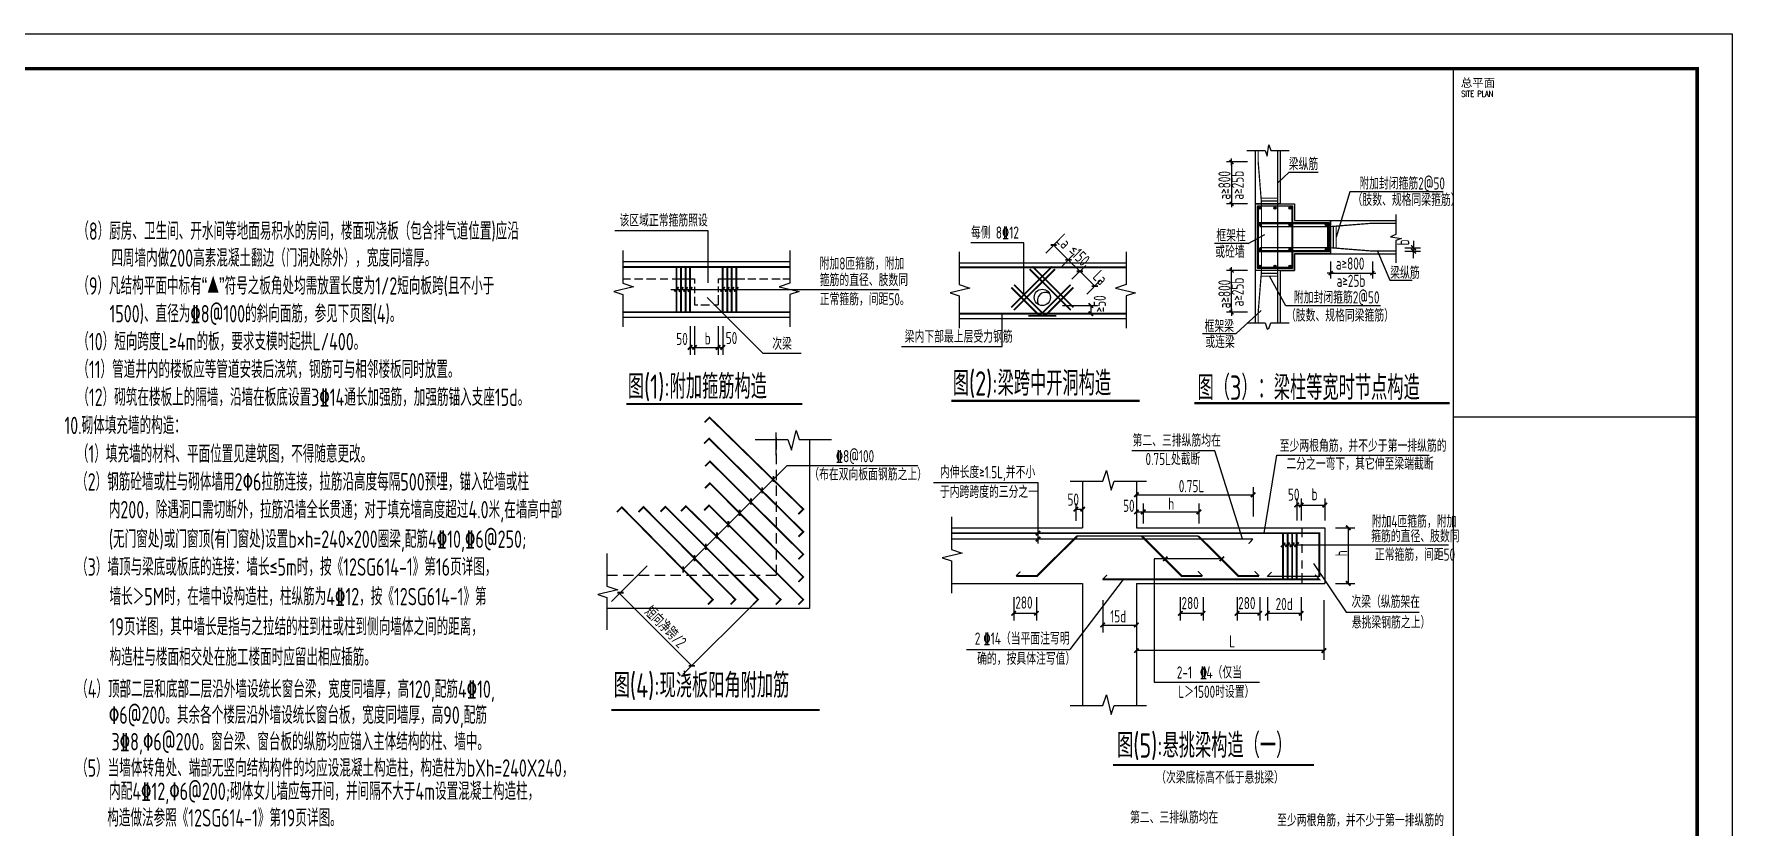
# Model space of a CAD drawing. Extents: x 293620 to 503924, y -252071 to 755100.
# Drawn here: x 421874 to 470631, y 732314 to 755100 of the extents above; entities that cross this region are included whole.
import ezdxf

# ---------------------------------------------------------------- set-up
doc = ezdxf.new("R2010")
doc.units = 0
doc.header["$LTSCALE"] = 1000
doc.header["$MEASUREMENT"] = 0
for name, color, linetype in [('3T_WOOD', 21, 'Continuous'), ('TK', 4, 'Continuous'), ('图形', 2, 'Continuous'), ('文字', 4, 'Continuous'), ('砌体-小孔砖', 50, 'Continuous'), ('表格', 7, 'Continuous'), ('阳角加筋', 7, 'Continuous')]:
    doc.layers.add(name, color=color, linetype=linetype)
doc.styles.add('ROMANS', font='romans__.ttf', dxfattribs={"width": 0.65, "height": 231.275})
doc.styles.add('TSSD_REIN', font='tssdeng.shx', dxfattribs={"width": 0.7, "bigfont": 'tssdchn.shx'})
doc.styles.add('图签宋体', font='', dxfattribs={"height": 300})
doc.styles.get('图签宋体').set_extended_font_data('NSimSun')

# ---------------------------------------------------------------- blocks, each defined once
blk = doc.blocks.new('DIMBLK')
blk.add_line((-2, 0), (0, 0))
at = {"const_width": 0.35}
blk.add_lwpolyline([(-0.71, -0.71), (0.71, 0.71)], dxfattribs=at)
blk = doc.blocks.new('DMTK2')
blk.add_line((-10, 0), (10, 0))
at = {"const_width": 4}
blk.add_lwpolyline([(-5.7, -5.7), (5.7, 5.7)], dxfattribs=at)
blk = doc.blocks.new('_ArchTick')
at = {"color": 0, "linetype": 'ByBlock', "const_width": 0.4}
blk.add_lwpolyline([(-0.5, -0.5), (0.5, 0.5)], dxfattribs=at)
blk = doc.blocks.new('GeYuanFrame_78215571', base_point=(20.09, 4.53))
at = {"layer": 'TK'}
blk.add_lwpolyline([(20.09, 4.53), (20.09, 598.53), (861.09, 598.53), (861.09, 4.53)], close=True, dxfattribs=at)
at = {"layer": 'TK', "const_width": 1}
blk.add_lwpolyline([(45.09, 588.53), (851.09, 588.53), (851.09, 14.53), (45.09, 14.53)], close=True, dxfattribs=at)
at = {"layer": 'TK'}
for points, const_width in [([(781.09, 588.53), (781.09, 14.53)], 0.4), ([(781.09, 488.5), (851.09, 488.5)], 0.35)]:
    blk.add_lwpolyline(points, dxfattribs=dict(at, const_width=const_width))
at = {"layer": 'TK', "style": '图签宋体'}
blk.add_text('总平面', height=2.4, dxfattribs=at).set_placement((783.23, 583.28))
at = {"layer": 'TK', "style": 'ROMANS', "width": 0.76}
blk.add_text('SITE PLAN', height=1.697, dxfattribs=at).set_placement((783.35, 580.49))

msp = doc.modelspace()

# ---------------------------------------------------------------- linework, layer by layer
at = {"layer": '图形', "color": 3, "linetype": 'Continuous'}
for p, q in [((457585.4, 750819.9), (457916.5, 751124.3)), ((457916.5, 751124.3), (458746.1, 751124.3)), ((459654.2, 750565.9), (459265.4, 749261.9)), ((462333.5, 750565.9), (459654.2, 750565.9)), ((441231.8, 749443), (438557.1, 749443)), ((441231.8, 747951.9), (441231.8, 749443)), ((450923.5, 748805.6), (451320.9, 749203)), ((451152.8, 749034.8), (452332.2, 747855.4)), ((456739.4, 749075.2), (455774.5, 749075.2)), ((456739.4, 749075.2), (457214.4, 749339.4)), ((438781.9, 748875), (438781.9, 747936.6)), ((438781.9, 748560.4), (443581.9, 748560.4)), ((443581.9, 748875), (443581.9, 747936.6)), ((448439.1, 748840.5), (448439.1, 747902.2)), ((448439.1, 748525.9), (453239.1, 748525.9)), ((451347.8, 748381.3), (451745.2, 748778.7)), ((451678.7, 748050.4), (452076.1, 748447.8)), ((453239.1, 748840.5), (453239.1, 747902.2)), ((459105.4, 748565.6), (459105.4, 748076.8)), ((460305.4, 748565.6), (460305.4, 748076.8)), ((460448.5, 748861.9), (460810.3, 748030.4)), ((438781.9, 748067.4), (439001, 748067.4)), ((438781.9, 747936.6), (439090.2, 747834)), ((439119.1, 748067.4), (439355.4, 748067.4)), ((439466.6, 748067.4), (439730.7, 748067.4)), ((439855.9, 748067.4), (440078.3, 748067.4)), ((440196.4, 748067.4), (440844.2, 748067.4)), ((440324.2, 748404.7), (440324.2, 747107.4)), ((440454.2, 748404.7), (440454.2, 747107.4)), ((440584.2, 748404.7), (440584.2, 747107.4)), ((440714.2, 748404.7), (440714.2, 747107.4)), ((440844.2, 748067.4), (440844.2, 747933.5)), ((441519.6, 748067.4), (442288.4, 748067.4)), ((441519.6, 748067.4), (441519.6, 747940.5)), ((442371.8, 748067.4), (442601.2, 748067.4)), ((442705.4, 748067.4), (442941.7, 748067.4)), ((443059.9, 748067.4), (443296.2, 748067.4)), ((443581.9, 747936.6), (443273.6, 747834)), ((443372.6, 748067.4), (443581.9, 748067.4)), ((452103, 747626.1), (452500.4, 748023.5)), ((457821.9, 747292.2), (457347, 748141.9)), ((459115.4, 748226.8), (460295.4, 748226.8)), ((460810.3, 748030.4), (461449.9, 748030.4)), ((439090.2, 747834), (438522.8, 747699.4)), ((438522.8, 747699.4), (438781.9, 747613.2)), ((438781.9, 747613.2), (438781.9, 746683.7)), ((440163.2, 747761), (446720, 747761)), ((440844.2, 747836.3), (440844.2, 747655.8)), ((440844.2, 747544.7), (440844.2, 747315)), ((441199.4, 747530.5), (442806.1, 745927.9)), ((441519.6, 747843.3), (441519.6, 747676.6)), ((441519.6, 747593.3), (441519.6, 747315)), ((443273.6, 747834), (443841, 747699.4)), ((443841, 747699.4), (443581.9, 747613.2)), ((443581.9, 747613.2), (443581.9, 746683.7)), ((448747.3, 747799.5), (448180, 747665)), ((448180, 747665), (448439.1, 747578.7)), ((448439.1, 747902.2), (448747.3, 747799.5)), ((448439.1, 747578.7), (448439.1, 746649.3)), ((453239.1, 747902.2), (452930.8, 747799.5)), ((452930.8, 747799.5), (453498.1, 747665)), ((453498.1, 747665), (453239.1, 747578.7)), ((453239.1, 747578.7), (453239.1, 746649.3)), ((440844.2, 747315), (440933.1, 747315)), ((441023.5, 747315), (441266.7, 747315)), ((441398.6, 747315), (441519.6, 747315)), ((451403.6, 747296.4), (452412.6, 747296.4)), ((452219.7, 747296.4), (452219.7, 747063.8)), ((456393, 746491.9), (457113.4, 747153.3)), ((460542.1, 747292.2), (457821.9, 747292.2)), ((438781.9, 746960.4), (443581.9, 746960.4)), ((440714.2, 746707.3), (440714.2, 745882.9)), ((440844.2, 746707.3), (440844.2, 745882.9)), ((441519.6, 746707.3), (441519.6, 745882.9)), ((441649.6, 746707.3), (441649.6, 745882.9)), ((448439.1, 746925.9), (453239.1, 746925.9)), ((455422.3, 746491.7), (456393, 746491.7)), ((440714.2, 746093.6), (441649.6, 746093.6)), ((442806.1, 745927.9), (443900.3, 745927.9)), ((455780.2, 743125.1), (453401.3, 743125.1)), ((456571.3, 740592.8), (455780.2, 743125.1)), ((457193.1, 740753), (457556.7, 742998.4)), ((457556.7, 742998.4), (461931.7, 742998.4)), ((450704.6, 742202.2), (447706.6, 742202.2)), ((450704.6, 740459.7), (450704.6, 742202.2)), ((451628.3, 742252.5), (452566.6, 742252.5)), ((451984.8, 742252.5), (451984.8, 740912.3)), ((452566.6, 742252.5), (452669.2, 742560.7)), ((452669.2, 742560.7), (452803.8, 741993.4)), ((452803.8, 741993.4), (452890, 742252.5)), ((452890, 742252.5), (453819.5, 742252.5)), ((453528.1, 742252.5), (453528.1, 740912.3)), ((451788.2, 741606.6), (451788.2, 741110)), ((451985.6, 741606.6), (451985.6, 741110)), ((453528.1, 741860.9), (456877.3, 741860.9)), ((453725.4, 741606.6), (453725.4, 741030.9)), ((455325.4, 741606.6), (455325.4, 741030.9)), ((456877.3, 742083.4), (456877.3, 741238.6)), ((458130.7, 741756.4), (458130.7, 741117.4)), ((458260.7, 741756.4), (458260.7, 741117.4)), ((458936.2, 741756.4), (458936.2, 741117.4)), ((448215.1, 741226.8), (448215.1, 740288.5)), ((451788.2, 741447.3), (451985.6, 741447.3)), ((453528.1, 741368.2), (455325.4, 741368.2)), ((458130.7, 741565.5), (458936.2, 741565.5)), ((448215.1, 740912.3), (451984.8, 740912.3)), ((453528.1, 740912.3), (458936.2, 740912.3)), ((457740.7, 740756.6), (457740.7, 739459.3)), ((457870.7, 740756.6), (457870.7, 739459.3)), ((458000.7, 740756.6), (458000.7, 739459.3)), ((458130.7, 740756.6), (458130.7, 739459.3)), ((458281.1, 740912.3), (458281.1, 740640.1)), ((458936.2, 740912.3), (458936.2, 739312.3)), ((459248.8, 740912.3), (459803.2, 740912.3)), ((459611.4, 740912.3), (459611.4, 739312.3)), ((448523.3, 740185.9), (447956, 740051.3)), ((448215.1, 740288.5), (448523.3, 740185.9)), ((457740.7, 740425.3), (462486.7, 740425.3)), ((458281.1, 740438), (458281.1, 740195.5)), ((447956, 740051.3), (448215.1, 739965.1)), ((448215.1, 739965.1), (448215.1, 739035.6)), ((454034.5, 740019.6), (454034.5, 736472)), ((455960.6, 740019.6), (454034.5, 740019.6)), ((458281.1, 739971), (458281.1, 739746.4)), ((458615.9, 739882.4), (459552.8, 738488.9)), ((448215.1, 739312.3), (451984.8, 739312.3)), ((453153, 739430.6), (451615, 737416.1)), ((451984.8, 739312.3), (451984.8, 735807.7)), ((453528.1, 739312.3), (453528.1, 735807.7)), ((453528.1, 739312.3), (458936.2, 739312.3)), ((458281.1, 739607.2), (458281.1, 739312.3)), ((459248.8, 739312.3), (459803.2, 739312.3)), ((450004.9, 738914.8), (450004.9, 738244.1)), ((450657.5, 738914.8), (450657.5, 738244.1)), ((452561.5, 738831.4), (452561.5, 737907.4)), ((454789.8, 738914.8), (454789.8, 738244.1)), ((455442.5, 738914.8), (455442.5, 738244.1)), ((456417.7, 738914.8), (456417.7, 738244.1)), ((457070.3, 738914.8), (457070.3, 738244.1)), ((457289.8, 738914.8), (457289.8, 738244.1)), ((458260.7, 738914.8), (458260.7, 738244.1)), ((458914.5, 738830.9), (458914.5, 737113.8)), ((450004.9, 738454.8), (450657.5, 738454.8)), ((454789.8, 738454.8), (455442.5, 738454.8)), ((456417.7, 738454.8), (457070.3, 738454.8)), ((457289.8, 738454.8), (458260.7, 738454.8)), ((459552.8, 738488.9), (461648.3, 738488.9)), ((452561.5, 738118.1), (453528.1, 738118.1)), ((448648, 737416.1), (451615, 737416.1)), ((458914.5, 737383.2), (453528.1, 737383.2)), ((454034.5, 736472), (457066.3, 736472)), ((451628.3, 735807.7), (452566.6, 735807.7)), ((452566.6, 735807.7), (452669.2, 736116)), ((452669.2, 736116), (452803.8, 735548.6)), ((452803.8, 735548.6), (452890, 735807.7)), ((452890, 735807.7), (453819.5, 735807.7))]:
    msp.add_line(p, q, dxfattribs=at)
at = {"layer": '图形', "color": 3, "linetype": 'Continuous', "ltscale": 0.6}
msp.add_line((459049.4, 749685.9), (459049.4, 748837.9), dxfattribs=at)
at = {"layer": '图形', "color": 3, "linetype": 'Continuous'}
for points in [[(456698.2, 751749.2), (457223.1, 751749.2), (457286.3, 751588.9), (457332.7, 751911.8), (457389.8, 751749.2), (457917.2, 751749.2)], [(460981.7, 749914.2), (460981.7, 749334.8), (460821.5, 749271.6), (461144.4, 749225.1), (460981.7, 749168.1), (460981.7, 748522.8)], [(450299.5, 747609.2), (450299.5, 749095), (448776.5, 749095)], [(446785.7, 746117.5), (449673.5, 746117.5), (449673.5, 747063.8)], [(456698.2, 746799.3), (457223.1, 746799.3), (457286.3, 746622.1), (457332.7, 746636.7), (457389.8, 746799.3), (457917.2, 746799.3)]]:
    msp.add_lwpolyline(points, dxfattribs=at)
at = {"layer": '图形', "color": 3, "linetype": 'Continuous', "ltscale": 0.6, "const_width": 36}
for points in [[(457025.4, 746799.3), (457025.4, 747101.9), (457121.4, 748301.9), (457121.4, 750221.9), (457025.4, 751421.9), (457025.4, 751749.2)], [(457585.4, 746799.3), (457585.4, 751749.2)], [(457108.6, 750381.9), (457585.4, 750381.9)], [(457115, 750301.9), (457585.4, 750301.9)], [(457071, 749565.9), (459105.4, 749565.9), (460305.4, 749661.9), (460981.7, 749661.9)], [(459185.4, 749572.3), (459185.4, 748951.5)], [(459265.4, 749578.7), (459265.4, 748945.1)], [(457071, 748957.9), (459105.4, 748957.9), (460305.4, 748861.9), (460981.7, 748861.9)], [(457108.6, 748141.9), (457585.4, 748141.9)], [(457115, 748221.9), (457585.4, 748221.9)]]:
    msp.add_lwpolyline(points, dxfattribs=at)
at = {"layer": '图形', "color": 3, "linetype": 'Continuous', "const_width": 36}
msp.add_lwpolyline([(457020.1, 748375.7), (457020.1, 750153.2), (457999.3, 750153.2), (457999.3, 748371.9)], close=True, dxfattribs=at)
at = {"layer": '图形', "color": 3, "linetype": 'Continuous'}
for points, const_width in [([(457023.6, 749669.8), (459031.5, 749669.8), (459031.5, 748851.8), (457015.8, 748851.8)], 36), ([(438781.9, 748404.7), (443581.9, 748404.7)], 55), ([(440324.2, 748404.7), (440324.2, 747107.4)], 55), ([(440454.2, 748404.7), (440454.2, 747107.4)], 55), ([(440584.2, 748404.7), (440584.2, 747107.4)], 55), ([(440714.2, 748404.7), (440714.2, 747107.4)], 55), ([(441649.6, 748404.7), (441649.6, 747107.4)], 55), ([(441779.6, 748404.7), (441779.6, 747107.4)], 55), ([(441909.6, 748404.7), (441909.6, 747107.4)], 55), ([(442039.6, 748404.7), (442039.6, 747107.4)], 55), ([(451114, 748423.6), (449934.5, 747244.1)], 50), ([(450541.5, 748423.6), (451721, 747244.1)], 50), ([(448439.1, 748395.1), (453239.1, 748395.1)], 55), ([(451192.8, 748344.8), (450013.3, 747165.4)], 50), ([(450462.7, 748344.8), (451642.2, 747165.4)], 50), ([(450749.1, 747002), (449934.5, 747816.6)], 50), ([(450893, 747015.7), (450013.3, 747895.4)], 50), ([(450748.8, 747002), (451642.2, 747895.4)], 50), ([(450906.4, 747002), (451721, 747816.6)], 50), ([(438781.9, 747107.4), (443581.9, 747107.4)], 55), ([(448439.1, 747063.8), (453239.1, 747063.8)], 55), ([(450427.8, 747002), (451227.8, 747002)], 50), ([(448213.5, 744559.4), (453619.2, 744559.4)], 60), ([(455194.4, 744493), (462525.4, 744493)], 60), ([(438882.7, 744465), (443932.4, 744465)], 60), ([(451823.7, 740668.9), (450677.4, 739528.3), (450079.2, 739528.3)], 60), ([(451808.8, 740675.5), (453708.7, 740675.5)], 35), ([(452911.6, 740675.5), (455302.1, 740675.5)], 35), ([(453682.6, 740675.5), (454826.1, 739528.3), (455424.3, 739528.3)], 60), ([(455302.1, 740675.5), (456453.9, 739528.3), (457052.2, 739528.3)], 60), ([(457740.7, 740756.6), (457740.7, 739459.3)], 55), ([(457870.7, 740756.6), (457870.7, 739459.3)], 55), ([(458000.7, 740756.6), (458000.7, 739459.3)], 55), ([(458130.7, 740756.6), (458130.7, 739459.3)], 55), ([(448215.1, 740588.2), (456877.3, 740588.2)], 35), ([(456749.6, 740454.2), (456877.3, 740588.2)], 35), ([(450071.8, 739520.5), (450199.5, 739654.6)], 35), ([(455424.3, 739528.3), (455296.6, 739662.3)], 35), ([(457052.2, 739528.3), (456924.5, 739662.3)], 35), ([(457282.4, 739509), (457410.1, 739643)], 35), ([(452556.1, 739422.8), (452683.8, 739556.9)], 35), ([(452854.1, 734095.9), (458627.6, 734095.9)], 60)]:
    msp.add_lwpolyline(points, dxfattribs=dict(at, const_width=const_width))
for points in [[(457289.8, 739516.7, 35, 35, 0), (458784.6, 739516.7, 55, 55, 0), (458784.6, 740756.6, 55, 55, 0), (448215.1, 740756.6, 0, 0, 0)], [(452563.5, 739430.6, 55, 55, 0), (458784.6, 739430.6, 35, 35, 0), (458657, 739564.6, 0, 0, 0)]]:
    msp.add_lwpolyline(points, format="xyseb", dxfattribs=at)
msp.add_circle((450827.8, 747530.4), 234, dxfattribs=at)
msp.add_arc((450917.1, 747441.1), 234, 60.67492, 209.37104, dxfattribs=at)
at = {"layer": '文字'}
for p, q in [((456720.3, 751421.9), (456112.1, 751421.9)), ((456262.1, 751321.9), (456262.1, 751521.9)), ((456262.1, 751411.9), (456262.1, 750231.9)), ((456945.4, 746799.3), (456945.4, 751749.2)), ((457665.4, 750221.9), (457665.4, 751749.2)), ((456720.3, 750221.9), (456112.1, 750221.9)), ((456262.1, 750321.9), (456262.1, 750121.9)), ((457665.4, 750221.9), (456945.4, 750221.9)), ((457665.4, 750221.9), (458065.4, 750221.9)), ((458065.4, 750221.9), (458065.4, 749741.9)), ((458065.4, 749741.9), (459105.4, 749741.9)), ((459105.4, 748781.9), (459105.4, 749741.9)), ((459105.4, 749741.9), (460981.7, 749741.9)), ((461235.8, 748957.9), (461687, 748957.9)), ((461487, 748957.9), (461487, 748861.9)), ((458065.4, 748781.9), (459105.4, 748781.9)), ((458065.4, 748301.9), (458065.4, 748781.9)), ((459105.4, 748781.9), (460981.7, 748781.9)), ((460305.4, 748861.9), (460239.7, 748861.9)), ((461237.9, 748861.9), (461687, 748861.9)), ((456720.3, 748301.9), (456112.1, 748301.9)), ((456262.1, 747111.9), (456262.1, 748291.9)), ((457665.4, 748301.9), (456945.4, 748301.9)), ((457665.4, 748301.9), (458065.4, 748301.9)), ((457665.4, 746799.3), (457665.4, 748301.9)), ((459205.4, 748226.8), (459005.4, 748226.8)), ((460205.4, 748226.8), (460405.4, 748226.8)), ((456720.3, 747101.9), (456112.1, 747101.9))]:
    msp.add_line(p, q, dxfattribs=at)
at = {"layer": '文字', "color": 6}
for p, q in [((457001.4, 750165.9), (458009.4, 750165.9)), ((457001.4, 748357.9), (457001.4, 750165.9)), ((457033.4, 748389.9), (457033.4, 750133.9)), ((458009.4, 750165.9), (458009.4, 748357.9)), ((457033.4, 749685.9), (457977.4, 749685.9)), ((457033.4, 749653.9), (457977.4, 749653.9)), ((458009.4, 749685.9), (459049.4, 749685.9)), ((458009.4, 749653.9), (459017.4, 749653.9)), ((459017.4, 749653.9), (459017.4, 748869.9)), ((457977.4, 748869.9), (457033.4, 748869.9)), ((457977.4, 748837.9), (457033.4, 748837.9)), ((459017.4, 748869.9), (458009.4, 748869.9)), ((459049.4, 748837.9), (458009.4, 748837.9)), ((458009.4, 748357.9), (457001.4, 748357.9)), ((457977.4, 748389.9), (457033.4, 748389.9))]:
    msp.add_line(p, q, dxfattribs=at)
at = {"layer": '文字', "const_width": 40}
for points in [[(456318.6, 751365.3), (456205.5, 751478.4)], [(456205.5, 750278.4), (456318.6, 750165.3)], [(459162, 748283.4), (459048.8, 748170.2)], [(460248.8, 748170.2), (460362, 748283.4)]]:
    msp.add_lwpolyline(points, dxfattribs=at)
at = {"layer": '文字'}
msp.add_lwpolyline([(458065.4, 748781.9), (458065.4, 748301.9), (456945.4, 748301.9), (456945.4, 750221.9), (458065.4, 750221.9), (458065.4, 749741.9), (459105.4, 749741.9), (459105.4, 748781.9)], close=True, dxfattribs=at)
at = {"layer": '文字', "const_width": 34}
for points in [[(457056.3, 750096.8, 1), (457090.3, 750096.8, 1)], [(457490.6, 750096.8, 1), (457524.6, 750096.8, 1)], [(457920.5, 750096.8, 1), (457954.5, 750096.8, 1)], [(457056.3, 749616.8, 1), (457090.3, 749616.8, 1)], [(457920.5, 749616.8, 1), (457954.5, 749616.8, 1)], [(458960.5, 749616.8, 1), (458994.5, 749616.8, 1)], [(457056.3, 748907, 1), (457090.3, 748907, 1)], [(457920.5, 748907, 1), (457954.5, 748907, 1)], [(458960.5, 748907, 1), (458994.5, 748907, 1)], [(457056.3, 748427, 1), (457090.3, 748427, 1)], [(457490.6, 748427, 1), (457524.6, 748427, 1)], [(457920.5, 748427, 1), (457954.5, 748427, 1)]]:
    msp.add_lwpolyline(points, format="xyb", close=True, dxfattribs=at)
at = {"layer": '文字'}
for centre in [(457073.3, 750096.8), (457507.6, 750096.8), (457937.5, 750096.8), (457073.3, 749616.8), (457937.5, 749616.8), (458977.5, 749616.8), (457073.3, 748907), (457937.5, 748907), (458977.5, 748907), (457073.3, 748427), (457507.6, 748427), (457937.5, 748427)]:
    msp.add_circle(centre, 32, dxfattribs=at)
at = {"layer": '阳角加筋', "color": 3, "linetype": 'Continuous'}
for p, q in [((443185.7, 742998.9), (443185.7, 743650)), ((443621.7, 743143.4), (443756.3, 743710.7)), ((443756.3, 743710.7), (443842.6, 743451.7)), ((442580.8, 743451.7), (443519.1, 743451.7)), ((443185.7, 743492), (443185.7, 743194.3)), ((443185.7, 743451.7), (443185.7, 743156.8)), ((443519.1, 743451.7), (443621.7, 743143.4)), ((443842.6, 743451.7), (444772, 743451.7)), ((444145.7, 743451.7), (444145.7, 738589.3)), ((443185.7, 743036.4), (443185.7, 742738.7)), ((443185.7, 742580.8), (443185.7, 742283.1)), ((443185.7, 742125.1), (443185.7, 741827.5)), ((443185.7, 741669.5), (443185.7, 741371.8)), ((443185.7, 741213.9), (443185.7, 740916.2)), ((443185.7, 740758.3), (443185.7, 740460.6)), ((438326.6, 740169.2), (438326.6, 739230.9)), ((438326.6, 740169.2), (438326.6, 739230.9)), ((443185.7, 740302.7), (443185.7, 740005)), ((438456.4, 738792), (439478.5, 739814.1)), ((443185.7, 739847), (443185.7, 739549.3)), ((438326.6, 739549.3), (438629.5, 739549.3)), ((438326.6, 739230.9), (438634.8, 739128.3)), ((438326.6, 739230.9), (438634.8, 739128.3)), ((438787.5, 739549.3), (439085.1, 739549.3)), ((439243.1, 739549.3), (439540.8, 739549.3)), ((439698.7, 739549.3), (439996.4, 739549.3)), ((440154.3, 739549.3), (440452, 739549.3)), ((440610, 739549.3), (440907.6, 739549.3)), ((441065.6, 739549.3), (441363.3, 739549.3)), ((441521.2, 739549.3), (441818.9, 739549.3)), ((441976.8, 739549.3), (442274.5, 739549.3)), ((442432.4, 739549.3), (442730.1, 739549.3)), ((442888.1, 739549.3), (443185.7, 739549.3)), ((438634.8, 739128.3), (438067.5, 738993.7)), ((438634.8, 739128.3), (438067.5, 738993.7)), ((438067.5, 738993.7), (438326.6, 738907.5)), ((438067.5, 738993.7), (438326.6, 738907.5)), ((438326.6, 738907.5), (438326.6, 737978)), ((438326.6, 738907.5), (438326.6, 737978)), ((438688.9, 739024.6), (440765.5, 736948)), ((440509.7, 736692.2), (442635.9, 738818.3)), ((444145.7, 738589.3), (438326.6, 738589.3))]:
    msp.add_line(p, q, dxfattribs=at)
for points, const_width in [([(441128.6, 743940.4), (441270, 744081.8), (443965.2, 741446.6), (443823.8, 741305.2)], 50), ([(441116.3, 743332.8), (441257.7, 743474.3), (443965.2, 740797.1), (443823.8, 740655.7)], 50), ([(441143, 742676.5), (441284.4, 742817.9), (443965.2, 740147.6), (443823.8, 740006.2)], 50), ([(441140.5, 742049.5), (441281.9, 742190.9), (443965.2, 739498.2), (443823.8, 739356.7)], 50), ([(438608.8, 741362), (438750.2, 741503.4), (441367.3, 738848.7), (441225.9, 738707.3)], 50), ([(439235, 741366.6), (439376.4, 741508), (442016.8, 738848.7), (441875.4, 738707.3)], 50), ([(439864.8, 741374.4), (440006.2, 741515.8), (442666.3, 738848.7), (442524.9, 738707.3)], 50), ([(440452, 741390.2), (440593.4, 741531.7), (443315.8, 738848.7), (443174.3, 738707.3)], 50), ([(441118.4, 741412.7), (441259.8, 741554.1), (443965.2, 738848.7), (443823.8, 738707.3)], 50), ([(438453.7, 735674), (444438.4, 735674)], 60)]:
    msp.add_lwpolyline(points, dxfattribs=dict(at, const_width=const_width))
msp.add_lwpolyline([(440513.1, 739715.2), (443499, 742701.2), (447253.1, 742701.2)], dxfattribs=at)

# ---------------------------------------------------------------- block references
at = {"layer": '3T_WOOD', "xscale": 100, "yscale": 100, "zscale": 100}
msp.add_blockref('GeYuanFrame_78215571', (386531.3, 695699.9), dxfattribs=at)
at = {"layer": '文字', "xscale": 100, "yscale": 100, "zscale": 100}
for p, rotation in [((461487, 748957.9), 270), ((461487, 748861.9), 90)]:
    msp.add_blockref('DIMBLK', p, dxfattribs=dict(at, rotation=rotation))
at = {"layer": '文字', "color": 1, "xscale": 10, "yscale": 10, "zscale": 10}
for p, rotation in [((456262.1, 748301.9), 90), ((456262.1, 747101.9), 270)]:
    msp.add_blockref('DMTK2', p, dxfattribs=dict(at, rotation=rotation))
at = {"layer": '表格', "color": 3, "linetype": 'Continuous', "yscale": 127}
for p, xscale, zscale, rotation in [((451152.8, 749034.8), 126.9999999996845, 126.9999999998491, 314.9999999988116), ((451577, 748610.6), 126.9999999996845, 126.9999999998491, 314.9999999988116), ((451908, 748279.7), 126.9999999996845, 126.9999999998491, 314.9999999988116), ((452332.2, 747855.4), 126.9999999996845, 126.9999999998491, 314.9999999988116), ((440324.2, 747761), 127, 127, 180), ((440454.2, 747761), 127, 127, 180), ((440584.2, 747761), 127, 127, 180), ((440714.2, 747761), 127, 127, 180), ((441649.6, 747761), 127, 127, 180), ((441779.6, 747761), 127, 127, 180), ((441909.6, 747761), 127, 127, 180), ((442039.6, 747761), 127, 127, 180), ((452219.7, 747296.4), 127, 127, 270), ((452219.7, 747063.8), 127, 127, 270), ((440714.2, 746093.6), 127, 127, 180), ((440844.2, 746093.6), 127, 127, 180), ((441519.6, 746093.6), 127, 127, 180), ((441649.6, 746093.6), 127, 127, 180), ((453528.1, 741860.9), 127, 127, 180), ((456877.3, 741860.9), 127, 127, 180), ((458130.7, 741565.5), 127, 127, 180), ((458260.7, 741565.5), 127, 127, 180), ((458936.2, 741565.5), 127, 127, 180), ((451788.2, 741447.3), 127, 127, 180), ((451984.8, 741447.3), 127, 127, 180), ((453528.1, 741368.2), 127, 127, 180), ((453725.4, 741368.2), 127, 127, 180), ((455325.4, 741368.2), 127, 127, 180), ((450704.6, 740756.6), 127, 127, 180), ((450704.6, 740588.2), 127, 127, 180), ((459611.4, 740912.3), 127, 127, 270), ((457740.7, 740420.3), 127, 127, 180), ((457870.7, 740425.3), 127, 127, 180), ((458000.7, 740420.3), 127, 127, 180), ((458130.7, 740425.3), 127, 127, 180), ((454358.8, 740018.4), 127, 127, 180), ((455979.5, 740019.6), 127, 127, 180), ((459611.4, 739312.3), 127, 127, 270), ((450004.9, 738454.8), 127, 127, 180), ((450657.5, 738454.8), 127, 127, 180), ((452561.5, 738118.1), 127, 127, 180), ((453528.1, 738118.1), 127, 127, 180), ((454789.8, 738454.8), 127, 127, 180), ((455442.5, 738454.8), 127, 127, 180), ((456417.7, 738454.8), 127, 127, 180), ((457070.3, 738454.8), 127, 127, 180), ((457289.8, 738454.8), 127, 127, 180), ((458260.7, 738454.8), 127, 127, 180), ((453528.1, 737383.2), 127, 127, 180), ((458914.5, 737383.2), 127, 127, 180)]:
    msp.add_blockref('_ArchTick', p, dxfattribs=dict(at, xscale=xscale, zscale=zscale, rotation=rotation))
at = {"layer": '阳角加筋', "color": 3, "linetype": 'Continuous', "xscale": 126.9999999996845, "yscale": 127.0000000037253, "zscale": 127.0000000023186}
for p, rotation in [((442786.2, 741988.4), 45.0000000011884), ((443111, 742313.1), 45.0000000011884), ((442461.5, 741663.7), 45.0000000011884), ((441812, 741014.2), 45.0000000011884), ((442136.7, 741338.9), 45.0000000011884), ((441487.3, 740689.4), 45.0000000011884), ((440837.8, 740040), 45.0000000011884), ((441162.5, 740364.7), 45.0000000011884), ((440513.1, 739715.2), 45.0000000011884), ((438712.2, 739047.8), 134.9999999988116), ((440765.5, 736948), 134.9999999988116)]:
    msp.add_blockref('_ArchTick', p, dxfattribs=dict(at, rotation=rotation))

# ---------------------------------------------------------------- texts
at = {"layer": '图形', "color": 3, "linetype": 'Continuous', "style": 'TSSD_REIN', "width": 0.7}
for s, height, p in [('梁纵筋', 350, (457904.8, 751186.1)), ('附加封闭箍筋2@50', 350, (459930.4, 750629.6)), ('（肢数、规格同梁箍筋）', 350, (459735.9, 750158.3)), ('该区域正常箍筋照设', 350, (438686.9, 749567.3)), ('每侧 8\x8412', 350, (448780, 749219.3)), ('框架柱', 350, (455824.5, 749133.7)), ('或砼墙', 350, (455793.2, 748664.9)), ('附加8匝箍筋，附加', 350, (444434.4, 748328)), ('a\x93800', 350, (459255, 748327.5)), ('梁纵筋', 350, (460816.6, 748062)), ('箍筋的直径、肢数同', 350, (444436.1, 747854.7)), ('正常箍筋，间距50。', 350, (444436.1, 747303.5)), ('附加封闭箍筋2@50', 350, (458051.1, 747355.9)), ('（肢数、规格同梁箍筋）', 350, (457824.6, 746836.6)), ('50', 350, (440317.2, 746162.4)), ('b', 350, (441131.5, 746177.5)), ('50', 350, (441737.2, 746187.3)), ('梁内下部最上层受力钢筋', 350, (446876.3, 746229.3)), ('框架梁', 350, (455485.9, 746527.8)), ('次梁', 350, (443073.5, 746022.5)), ('或连梁', 350, (455507.6, 746073.7)), ('图(1):附加箍筋构造', 700, (438926.5, 744617.3)), ('图(2):梁跨中开洞构造', 700, (448257.2, 744711.7)), ('图（3）：梁柱等宽时节点构造', 700, (455283.7, 744586.6)), ('第二、三排纵筋均在', 350, (453417.7, 743245.8)), ('0.75L处截断', 350, (453789.9, 742713.6)), ('至少两根角筋，并不少于第一排纵筋的', 350, (457643.6, 743093.6)), ('内伸长度≥1.5L,并不小', 350, (447888, 742334.6)), ('二分之一弯下，其它伸至梁端截断', 350, (457836, 742576.5)), ('于内跨跨度的三分之一', 350, (447888, 741767.8)), ('0.75L', 350, (454745.5, 741934.2)), ('50', 350, (451549.5, 741545.3)), ('50', 350, (453146.2, 741369.5)), ('h', 350, (454441.8, 741429.6)), ('50', 350, (457880.6, 741690)), ('b', 350, (458555.8, 741701.2)), ('附加4匝箍筋，附加', 350, (460286, 740919)), ('箍筋的直径、肢数同', 350, (460271.5, 740495.2)), ('正常箍筋，间距50', 350, (460377.5, 739966.5)), ('280', 350, (450051.7, 738589)), ('280', 350, (454823.4, 738573.1)), ('280', 350, (456451.3, 738573.1)), ('20d', 350, (457526, 738546.6)), ('次梁（纵筋架在', 350, (459701.4, 738610.2)), ('15d', 350, (452775.9, 738192.1)), ('悬挑梁钢筋之上）', 350, (459713.4, 738017.5)), ('2  14（当平面注写明', 350, (448889.3, 737554.7)), ('L', 350, (456194.6, 737474.4)), ('确的，按具体注写值）', 350, (448955.7, 736974.7)), ('2-1  14（仅当', 350, (454689.8, 736581)), ('L＞1500时设置）', 350, (454732.2, 736025.4)), ('图(5):悬挑梁构造（一）', 700, (452973.6, 734305.9)), ('（次梁底标高不低于悬挑梁）', 350, (454097.1, 733562.4)), ('第二、三排纵筋均在', 350, (453345.7, 732414.6)), ('至少两根角筋，并不少于第一排纵筋的', 350, (457570.5, 732334.1))]:
    msp.add_text(s, height=height, dxfattribs=at).set_placement(p)
for s, rotation, p in [('a≥800', 90, (456232.2, 750340.4)), ('a\x9325b', 90, (456611.6, 750340)), ('La', 315, (451199.1, 749139.6)), ('≤150', 315, (451547.2, 748830.5)), ('b', 90, (461363.1, 749024.5)), ('La', 315, (452253, 748096.2)), ('a≥800', 90, (456232.2, 747217.1)), ('a\x9325b', 90, (456611.6, 747271.1)), ('≥50', 90, (452652.6, 747101.4)), ('h', 90, (459585.6, 740090.7))]:
    msp.add_text(s, height=350, rotation=rotation, dxfattribs=at).set_placement(p)
at = {"layer": '图形', "color": 2, "linetype": 'Continuous', "style": 'TSSD_REIN', "width": 0.7}
for p in [(449133.5, 737554.7), (455351.3, 736581)]:
    msp.add_text('\x84', height=350, dxfattribs=at).set_placement(p)
at = {"layer": '文字', "linetype": 'Continuous', "style": 'TSSD_REIN', "width": 0.7}
for s, p in [('（8）厨房、卫生间、开水间等地面易积水的房间，楼面现浇板（包含排气道位置)应沿', (423119.2, 749184.7)), ('四周墙内做200高素混凝土翻边（门洞处除外），宽度同墙厚。', (424096.4, 748411.5)), ('（9）凡结构平面中标有“▲”符号之板角处均需放置长度为1/2短向板跨(且不小于', (423119.2, 747611.5)), ('1500)、直径为\x848@100的斜向面筋，参见下页图(4)。', (424042.1, 746811.5)), ('（10）短向跨度L≥4m的板，要求支模时起拱L/400。', (423119.2, 746011.5)), ('（11）管道井内的楼板应等管道安装后浇筑，钢筋可与相邻楼板同时放置。', (423119.2, 745211.5)), ('（12）砌筑在楼板上的隔墙，沿墙在板底设置3\x8414通长加强筋，加强筋锚入支座15d。', (423119.2, 744411.5)), ('10.砌体填充墙的构造：', (422748.5, 743601.8))]:
    msp.add_text(s, height=500, dxfattribs=at).set_placement(p)
at = {"layer": '文字', "style": 'TSSD_REIN', "width": 0.7}
msp.add_text('a\x9325b', height=350, dxfattribs=at).set_placement((459276.4, 747832.6))
at = {"layer": '砌体-小孔砖', "color": 3, "linetype": 'Continuous', "style": 'TSSD_REIN', "width": 0.7}
for s, p in [('（1）填充墙的材料、平面位置见建筑图，不得随意更改。', (423108.1, 742783)), ('（2）钢筋砼墙或柱与砌体墙用2\x826拉筋连接，拉筋沿高度每隔500预埋，锚入砼墙或柱', (423083.6, 741981.6)), ('内200，除遇洞口需切断外，拉筋沿墙全长贯通；对于填充墙高度超过4.0米,在墙高中部', (424022.2, 741181.6)), ('(无门窗处)或门窗顶(有门窗处)设置b×h=240×200圈梁,配筋4\x8410,\x846@250;    ', (424022.2, 740334.7)), ('（3）墙顶与梁底或板底的连接：墙长≤5m时，按《12SG614-1》第16页详图，', (423083.6, 739535.8)), ('墙长＞5M时，在墙中设构造柱，柱纵筋为4\x8412，按《12SG614-1》第', (424045.1, 738685.3)), ('19页详图，其中墙长是指与之拉结的柱到柱或柱到侧向墙体之间的距离，', (424045.1, 737817.4)), ('构造柱与楼面相交处在施工楼面时应留出相应插筋。', (424045.1, 736946.2)), ('（4）顶部二层和底部二层沿外墙设统长窗台梁，宽度同墙厚，高120,配筋4\x8410,', (423083.6, 736025.7)), ('\x826@200。其余各个楼层沿外墙设统长窗台板，宽度同墙厚，高90,配筋', (424023.1, 735280.6)), ('3\x848,\x826@200。窗台梁、窗台板的纵筋均应锚入主体结构的柱、墙中。', (424100.9, 734515.2)), ('（5）当墙体转角处、端部无竖向结构构件的均应设混凝土构造柱，构造柱为bXh=240X240，', (423083.6, 733759.1)), ('内配4\x8412,\x826@200;砌体女儿墙应每开间，并间隔不大于4m设置混凝土构造柱，', (424033.3, 733090.6)), ('构造做法参照《12SG614-1》第19页详图。', (423978.9, 732327.8))]:
    msp.add_text(s, height=500, dxfattribs=at).set_placement(p)
at = {"layer": '阳角加筋', "color": 3, "linetype": 'Continuous', "style": 'TSSD_REIN', "width": 0.7}
for s, height, p in [('\x848@100', 350, (444897.2, 742794.1)), ('（布在双向板面钢筋之上）', 350, (444135.7, 742272.2)), ('图(4):现浇板阳角附加筋', 700, (438520.6, 736031.2))]:
    msp.add_text(s, height=height, dxfattribs=at).set_placement(p)
msp.add_text('短向净跨/2', height=350, rotation=315, dxfattribs=at).set_placement((439366.9, 738458.5))

doc.saveas('drawing.dxf')
